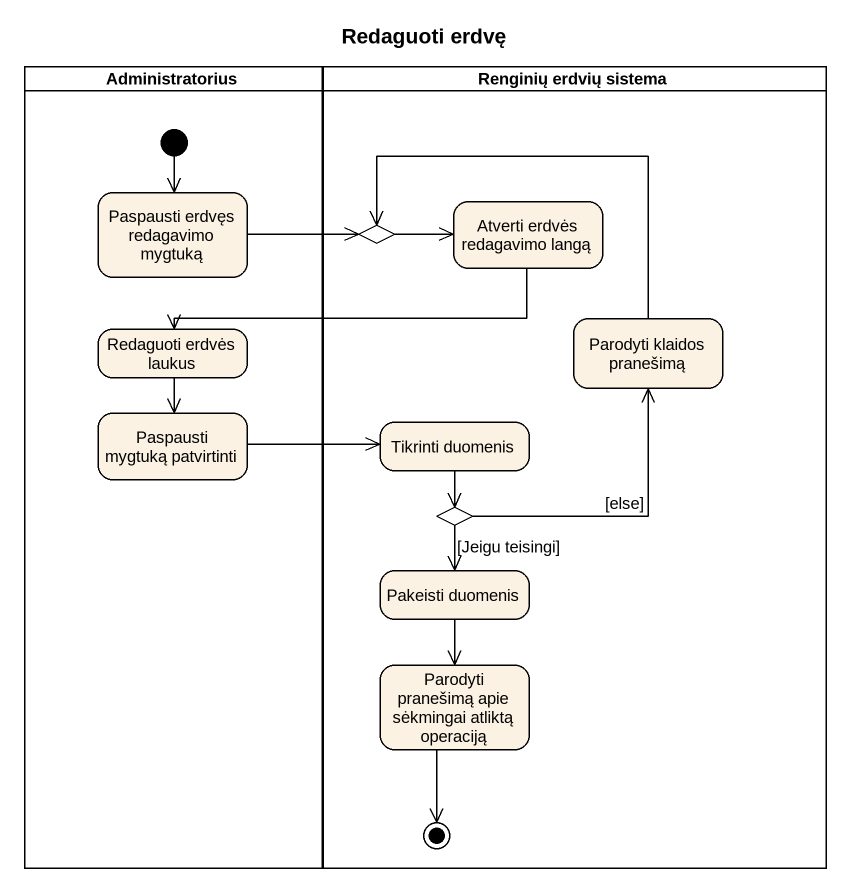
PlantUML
@startuml
title Redaguoti erdvę
hide empty description
state Administratorius <<partition>> {
  state "Paspausti erdvęs redagavimo mygtuką" as Paspausti_erdvęs_redagavimo
  state "Redaguoti erdvės laukus" as Redaguoti_erdvės_laukus
  state "Paspausti mygtuką patvirtinti" as Paspausti_mygtuką
  [*] --> Paspausti_erdvęs_redagavimo
}
state "Renginių erdvių sistema" as Renginių_erdvių_sistema <<partition>> {
  state "Atverti erdvės redagavimo langą" as Atverti_erdvės_redagavimo
  state choice1 <<choice>>
  state "Parodyti klaidos pranešimą" as Parodyti_klaidos_pranešimą
  state "Tikrinti duomenis" as Tikrinti_duomenis
  state choice2 <<choice>>
  state "Pakeisti duomenis" as Pakeisti_duomenis
  state "Parodyti pranešimą apie sėkmingai atliktą operaciją" as Parodyti_pranešimą_apie
  Parodyti_pranešimą_apie --> [*]
}
Paspausti_erdvęs_redagavimo -right-> choice1
Atverti_erdvės_redagavimo -left-> Redaguoti_erdvės_laukus
choice1 -right-> Atverti_erdvės_redagavimo
Redaguoti_erdvės_laukus --> Paspausti_mygtuką
Parodyti_klaidos_pranešimą -left-> choice1
Paspausti_mygtuką -right-> Tikrinti_duomenis
Tikrinti_duomenis --> choice2
choice2 -up-> Parodyti_klaidos_pranešimą : [else]
choice2 --> Pakeisti_duomenis : [Jeigu teisingi]
Pakeisti_duomenis --> Parodyti_pranešimą_apie
@enduml
